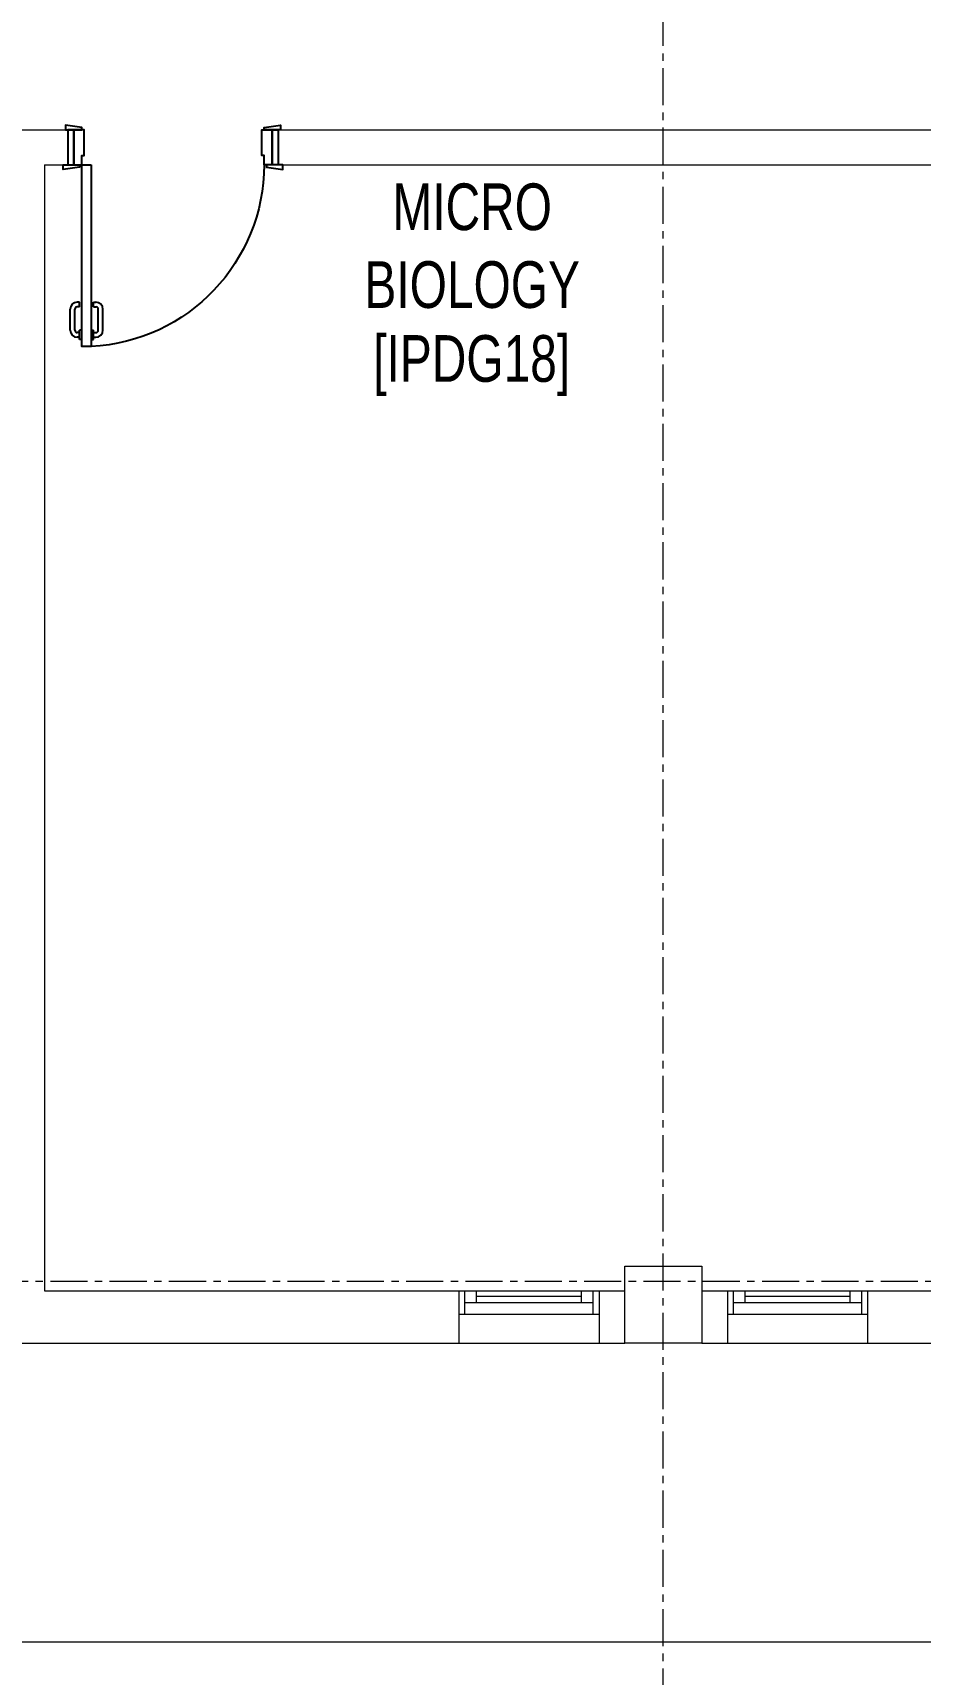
# Model space of a CAD drawing. Header units: millimetres. Extents: x 26027 to 581921, y 7230 to 233891.
# Drawn here: x 565049 to 568849, y 126262 to 133296 of the extents above; entities that cross this region are included whole.
import ezdxf

# ---------------------------------------------------------------- set-up
doc = ezdxf.new("R2010")
doc.units = ezdxf.units.MM
doc.header["$LTSCALE"] = 5
doc.linetypes.add('CENTER', pattern=[50.8, 31.75, -6.35, 6.35, -6.35])
doc.linetypes.add('HIDDEN2', pattern=[0.1875, 0.125, -0.0625])
for name, color, linetype, lineweight in [('72_EGR_BASE_TEXT', 7, 'Continuous', 5), ('Aluminum', 7, 'Continuous', 5), ('Proj', 7, 'HIDDEN2', 5), ('Structure', 20, 'Continuous', 5), ('Walls', 32, 'Continuous', 5)]:
    doc.layers.add(name, color=color, linetype=linetype, lineweight=lineweight)
for name, color, linetype in [('axes', 9, 'Continuous'), ('GE-ARCHITECTURAL_ELEMENTS', 8, 'Continuous'), ('GE-FURNITURE', 8, 'Continuous')]:
    doc.layers.add(name, color=color, linetype=linetype)
doc.layers.add('Wooden Joinery', color=7, linetype='Continuous', lineweight=5, true_color=0xffdcd1)
doc.styles.add('X3G_ENTITY_2587EA', font='swisscl.ttf', dxfattribs={"height": 200})

# ---------------------------------------------------------------- blocks, each defined once
blk = doc.blocks.new('A$C72370EFE')
at = {"layer": 'GE-ARCHITECTURAL_ELEMENTS'}
for p, q in [((-0.05, -0.07), (-0.05, -0.16)), ((-0.03, -0.07), (-0.03, -0.16)), ((-0.01, -0.04), (-0.02, -0.04)), ((-0.01, -0.06), (-0.02, -0.06)), ((-0.01, -0.03), (-0.01, -0.07)), ((0, -0.03), (-0.01, -0.03)), ((0, -0.07), (-0.01, -0.07)), ((0.04, -0.03), (0.05, -0.03)), ((0.04, -0.07), (0.05, -0.07)), ((0.05, -0.03), (0.05, -0.07)), ((0.05, -0.04), (0.06, -0.04)), ((0.05, -0.06), (0.06, -0.06)), ((0.07, -0.07), (0.07, -0.16)), ((0.09, -0.07), (0.09, -0.16)), ((-0.01, -0.17), (-0.02, -0.17)), ((-0.01, -0.19), (-0.02, -0.19)), ((-0.01, -0.17), (-0.01, -0.19)), ((0.05, -0.17), (0.06, -0.17)), ((0.05, -0.17), (0.05, -0.19)), ((0.05, -0.19), (0.06, -0.19))]:
    blk.add_line(p, q, dxfattribs=at)
for centre, radius, start, end in [((-0.02, -0.07), 0.03, 90, 180), ((-0.02, -0.07), 0.01, 90, 180), ((0.06, -0.07), 0.03, 0, 90), ((0.06, -0.07), 0.01, 0, 90), ((-0.02, -0.16), 0.03, 180, 270), ((-0.02, -0.16), 0.01, 180, 270), ((0.06, -0.16), 0.01, 270, 0), ((0.06, -0.16), 0.03, 270, 0)]:
    blk.add_arc(centre, radius, start, end, dxfattribs=at)
blk = doc.blocks.new('DR1')
at = {"layer": 'GE-FURNITURE', "elevation": 0}
for points in [[(1743402.9, 41721.9), (1743392.9, 41721.9), (1743382.9, 41791.9), (1743402.9, 41791.9)], [(1743552.9, 41731.9), (1743562.9, 41731.9), (1743572.9, 41801.9), (1743552.9, 41801.9)], [(1743552.9, 41681.9), (1744331.9, 41681.9), (1744331.9, 41721.9), (1743552.9, 41721.9)], [(1743402.9, 40941.9), (1743392.9, 40941.9), (1743382.9, 40871.9), (1743402.9, 40871.9)], [(1743552.9, 40931.9), (1743562.9, 40931.9), (1743572.9, 40861.9), (1743552.9, 40861.9)]]:
    blk.add_lwpolyline(points, close=True, dxfattribs=at)
for points in [[(1743552.9, 41756.9), (1743402.9, 41756.9), (1743402.9, 41781.9), (1743552.9, 41781.9), (1743552.9, 41756.9)], [(1743552.9, 41756.9), (1743552.9, 41721.9), (1743512.9, 41721.9), (1743512.9, 41711.9), (1743402.9, 41711.9), (1743402.9, 41756.9), (1743552.9, 41756.9)], [(1743552.9, 40906.9), (1743552.9, 40941.9), (1743512.9, 40941.9), (1743512.9, 40951.9), (1743402.9, 40951.9), (1743402.9, 40906.9), (1743552.9, 40906.9)], [(1743552.9, 40906.9), (1743402.9, 40906.9), (1743402.9, 40881.9), (1743552.9, 40881.9), (1743552.9, 40906.9)]]:
    blk.add_lwpolyline(points, dxfattribs=at)
at = {"layer": 'GE-FURNITURE'}
blk.add_arc((1743552.9, 41721.9, 0), 780, 270, 357.0603, dxfattribs=at)
at = {"layer": 'GE-FURNITURE', "xscale": -999.9999999998856, "yscale": 999.9999999998856, "zscale": 999.9999999998854, "rotation": 270}
blk.add_blockref('A$C72370EFE', (1744331.9, 41681.9, 0), dxfattribs=at)

msp = doc.modelspace()

# ---------------------------------------------------------------- linework, layer by layer
at = {"layer": 'Aluminum'}
for p, q in [((566873.8, 127905.3, 0), (567473.8, 127905.3, 0)), ((566898.8, 127805.3, 0), (566898.8, 127905.3, 0)), ((566948.8, 127855.3, 0), (566948.8, 127905.3, 0)), ((567398.8, 127880.3, 0), (566948.8, 127880.3, 0)), ((567398.8, 127855.3, 0), (567398.8, 127905.3, 0)), ((567448.8, 127805.3, 0), (567448.8, 127905.3, 0)), ((568023.8, 127905.3, 0), (568623.8, 127905.3, 0)), ((568048.8, 127805.3, 0), (568048.8, 127905.3, 0)), ((568098.8, 127855.3, 0), (568098.8, 127905.3, 0)), ((568548.8, 127880.3, 0), (568098.8, 127880.3, 0)), ((568548.8, 127855.3, 0), (568548.8, 127905.3, 0)), ((568598.8, 127805.3, 0), (568598.8, 127905.3, 0)), ((566898.8, 127855.3, 0), (567448.8, 127855.3, 0)), ((568048.8, 127855.3, 0), (568598.8, 127855.3, 0)), ((566873.8, 127805.3, 0), (567473.8, 127805.3, 0)), ((568023.8, 127805.3, 0), (568623.8, 127805.3, 0))]:
    msp.add_line(p, q, dxfattribs=at)
at = {"layer": 'axes', "linetype": 'CENTER', "lineweight": 0}
for p, q in [((567748.8, 120285.6, 0), (567748.8, 146390.3, 0)), ((581030.5, 127945.3, 2.4), (449113.3, 127945.3, 2.4))]:
    msp.add_line(p, q, dxfattribs=at)
at = {"layer": 'Proj'}
for p, q in [((566873.8, 127680.3, 0), (567473.8, 127680.3, 0)), ((568023.8, 127680.3, 0), (568623.8, 127680.3, 0))]:
    msp.add_line(p, q, dxfattribs=at)
msp.add_lwpolyline([(553288.8, 127680.3), (553288.8, 126400.3), (576913.8, 126400.3), (576913.8, 143890.3), (553288.8, 143890.3), (553288.8, 142610.3)], dxfattribs=at)
at = {"layer": 'Structure', "elevation": 0}
msp.add_lwpolyline([(567583.8, 128010.3), (567913.8, 128010.3), (567913.8, 127680.3), (567583.8, 127680.3)], close=True, dxfattribs=at)
at = {"layer": 'Walls'}
for p, q in [((565198.8, 132880.3, 0), (565198.8, 132730.3, 0)), ((566098.8, 132880.3, 0), (566098.8, 132730.3, 0)), ((565098.8, 127905.3, 0), (566873.8, 127905.3, 0)), ((566873.8, 127905.3, 0), (566873.8, 127680.3, 0)), ((567473.8, 127905.3, 0), (567583.8, 127905.3, 0)), ((567473.8, 127905.3, 0), (567473.8, 127680.3, 0)), ((567913.8, 127905.3, 0), (568023.8, 127905.3, 0)), ((568023.8, 127905.3, 0), (568023.8, 127680.3, 0)), ((568623.8, 127905.3, 0), (570398.8, 127905.3, 0)), ((568623.8, 127905.3, 0), (568623.8, 127680.3, 0)), ((564898.8, 127680.3, 0), (566873.8, 127680.3, 0)), ((567473.8, 127680.3, 0), (567583.8, 127680.3, 0)), ((567913.8, 127680.3, 0), (568023.8, 127680.3, 0)), ((568623.8, 127680.3, 0), (570598.8, 127680.3, 0))]:
    msp.add_line(p, q, dxfattribs=at)
at = {"layer": 'Walls', "elevation": 0}
msp.add_lwpolyline([(565098.8, 132730.3), (565098.8, 127905.3)], dxfattribs=at)
at = {"layer": 'Walls'}
for points in [[(560413.8, 132880.3, 0), (565198.8, 132880.3, 0)], [(566098.8, 132880.3, 0), (567813.8, 132880.3, 0)], [(566098.8, 132880.3, 0), (570632.1, 132880.3, 0)], [(565098.8, 132730.3, 0), (565198.8, 132730.3, 0)], [(566098.8, 132730.3, 0), (570398.8, 132730.3, 0)]]:
    msp.add_polyline3d(points, dxfattribs=at)

# ---------------------------------------------------------------- block references
at = {"layer": 'Wooden Joinery', "xscale": -1, "rotation": 90}
msp.add_blockref('DR1', (606980.7, 1876283.2, 0), dxfattribs=at)

# ---------------------------------------------------------------- texts
at = {"layer": '72_EGR_BASE_TEXT', "char_height": 200, "attachment_point": 2, "style": 'X3G_ENTITY_2587EA'}
for s, insert in [('MICRO^M^JBIOLOGY', (566930.3, 132650.3)), ('[IPDG18]', (566928.2, 132000.2))]:
    msp.add_mtext(s, dxfattribs=dict(at, insert=insert))

doc.saveas('drawing.dxf')
